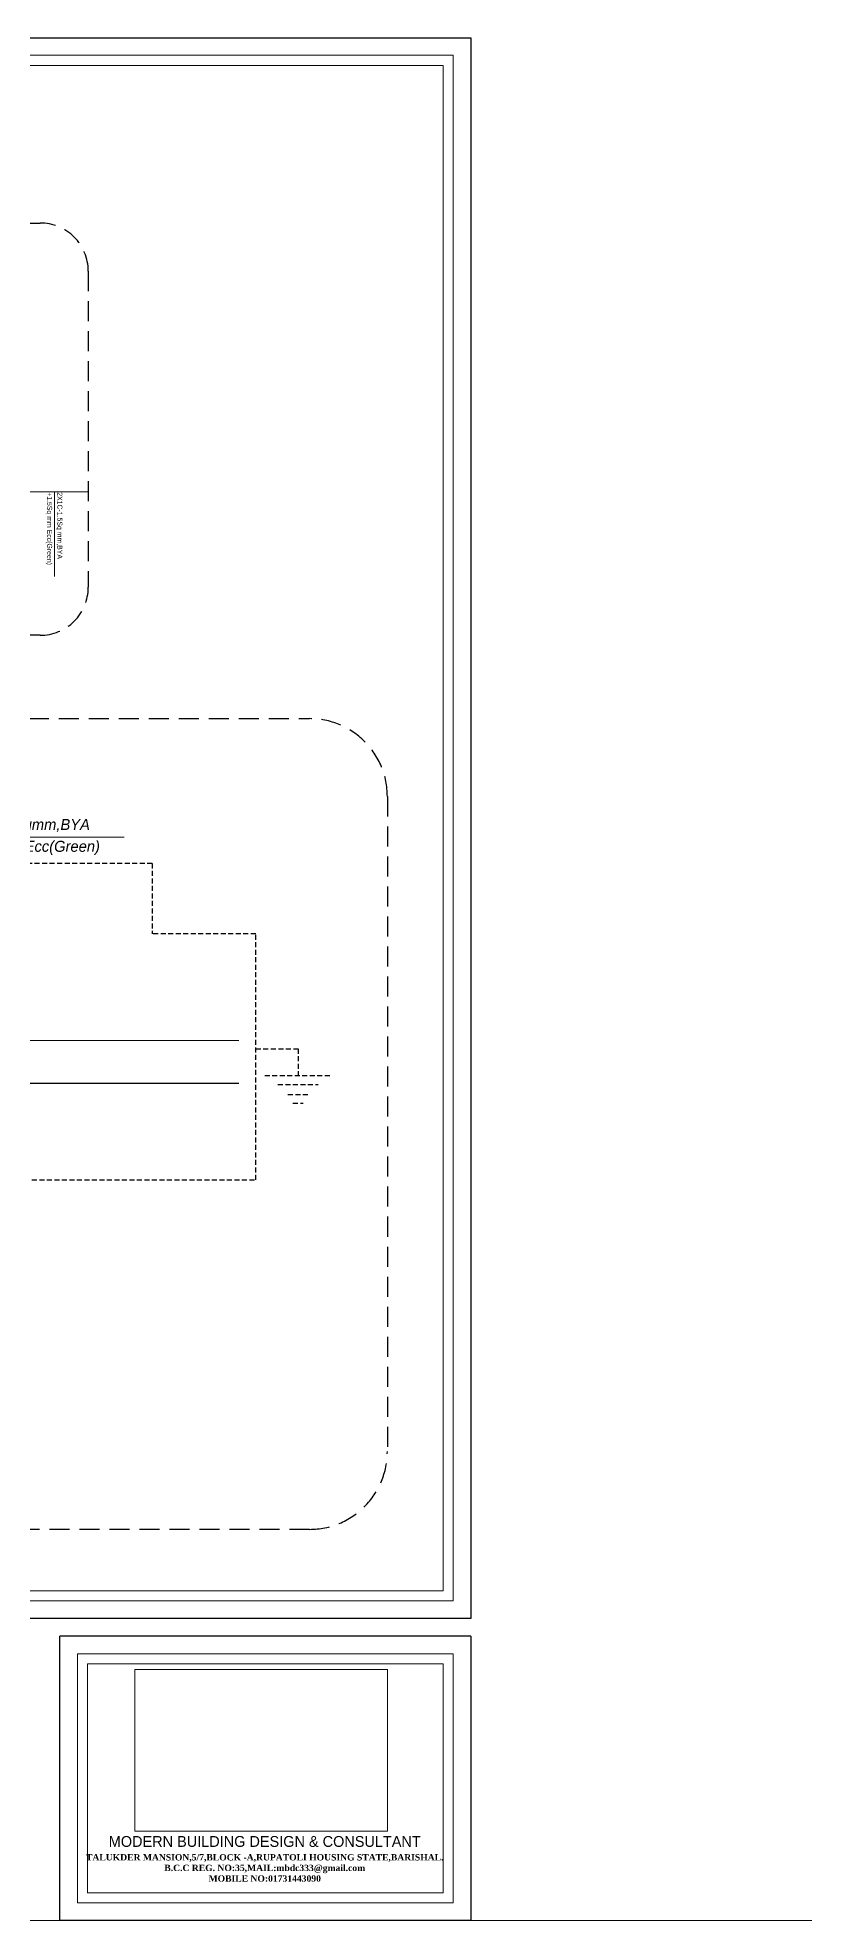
# Model space of a CAD drawing. Header units: inches. Extents: x 109699 to 44449955, y -10987 to 15824140.
# Drawn here: x 213788 to 214171, y -4569 to -3628 of the extents above; entities that cross this region are included whole.
import ezdxf

# ---------------------------------------------------------------- set-up
doc = ezdxf.new("R2010")
doc.units = ezdxf.units.IN
doc.header["$LTSCALE"] = 5
doc.header["$MEASUREMENT"] = 0
doc.linetypes.add('DASHED', pattern=[0.75, 0.5, -0.25])
doc.linetypes.add('DASHED2', pattern=[0.375, 0.25, -0.125])
doc.layers.get('0').update_dxf_attribs({"color": 123})
doc.layers.get('Defpoints').update_dxf_attribs({"lineweight": 5})
for name, color, linetype, lineweight in [('@NORMAL', 7, 'Continuous', 5), ('CKT-TEXT', 6, 'Continuous', 9), ('E-BOX', 20, 'Continuous', 30), ('E-BUSBER-B', 21, 'Continuous', 18), ('E-BUSBER-N', 131, 'Continuous', 18), ('E-CKT-CABLE', 116, 'Continuous', 18), ('E-CKT-TEXT', 135, 'Continuous', 18), ('E-QS-Socket-15A', 1, 'Continuous', 9), ('leter', 140, 'Continuous', 13), ('Text', 7, 'Continuous', 0), ('WALL-1', 8, 'Continuous', 9)]:
    doc.layers.add(name, color=color, linetype=linetype, lineweight=lineweight)
doc.styles.add('RomanS', font='romans.shx')
doc.styles.get("Standard").update_dxf_attribs({"font": 'times.ttf'})
picture_1 = doc.add_image_def('image1.png', size_in_pixel=(745, 477))

# ---------------------------------------------------------------- blocks, each defined once
blk = doc.blocks.new('zxczxczxcz')
at = {"layer": '@NORMAL'}
for points in [[(177327.5, -15450.1), (175295.2, -15450.1), (175295.2, -14276.8), (177327.5, -14276.8)], [(177319.9, -15442.5), (175302.8, -15442.5), (175302.8, -14284.5), (177319.9, -14284.5)]]:
    blk.add_lwpolyline(points, close=True, dxfattribs=at)
at = {"layer": 'Text', "lineweight": 30}
for p, q in [((177028.8, -15692.6), (177028.8, -15476.8)), ((177340.9, -15476.8), (177028.8, -15476.8)), ((177340.9, -15476.8), (177340.9, -15692.6)), ((177340.9, -15692.6), (177028.8, -15692.6))]:
    blk.add_line(p, q, dxfattribs=at)
at = {"layer": 'Text'}
for p, q in [((177340.9, -15692.6), (177340.9, -15476.8)), ((177340.9, -15692.6), (177340.9, -15476.8)), ((177042.2, -15490.2), (177327.5, -15490.2)), ((177042.2, -15679.2), (177042.2, -15490.2)), ((177327.5, -15490.2), (177327.5, -15679.2)), ((177049.8, -15497.8), (177319.9, -15497.8)), ((177049.8, -15671.6), (177049.8, -15497.8)), ((177319.9, -15497.8), (177319.9, -15671.6)), ((177319.9, -15671.6), (177049.8, -15671.6)), ((177327.5, -15679.2), (177042.2, -15679.2))]:
    blk.add_line(p, q, dxfattribs=at)
at = {"layer": 'WALL-1', "lineweight": 30}
blk.add_line((177340.9, -14263.5), (177340.9, -15463.5), dxfattribs=at)
blk.add_lwpolyline([(177340.9, -15463.5), (175281.8, -15463.5), (175281.8, -14263.5), (177340.9, -14263.5)], close=True, dxfattribs=at)
at = {"layer": 'leter', "insert": (177184.4, -15628.6), "char_height": 3.9766, "width": 400.68, "attachment_point": 2}
blk.add_mtext('{\\fFranklin Gothic Medium|b0|i0|c0|p34;\\H2.066x;\\C5;MODERN BUILDING DESIGN & CONSULTANT\\H1.2x; \\C256; \\P\\fTimes New Roman|b1|i0|c0|p18;\\H0.4899x;\\C7;TALUKDER MANSION,5/7,BLOCK -A,RUPATOLI HOUSING STATE,BARISHAL.\\PB.C.C REG. NO:35,MAIL:mbdc333@gmail.com\\PMOBILE NO:01731443090\\P\\fFranklin Gothic Medium|b0|i0|c0|p34;\\H0.8231x;\\C256;                             }', dxfattribs=at)
at = {"layer": '@NORMAL', "color": 0}
image = blk.add_image(picture_1, insert=(177085.8, -15624.9), size_in_units=(191.9, 122.8), rotation=0, dxfattribs=dict(at, brightness=35, contrast=59))
image.dxf.flags = 7

msp = doc.modelspace()

# ---------------------------------------------------------------- linework, layer by layer
at = {"linetype": 'DASHED2', "lineweight": 25, "ltscale": 8}
for points in [[(212793.74, -3720.59), (213789.37, -3720.59, -0.414214), (213813.37, -3744.59), (213813.37, -3902.61, -0.414214), (213789.37, -3926.61), (212793.74, -3926.61, -0.414214), (212769.74, -3902.61), (212769.74, -3744.59, -0.414214)], [(212808.62, -3968.27), (213923.99, -3968.27, -0.414214), (213962.87, -4007.15), (213962.87, -4334.54, -0.414214), (213923.99, -4373.42), (212808.62, -4373.42, -0.414214), (212769.74, -4334.54), (212769.74, -4007.15, -0.414214)]]:
    msp.add_lwpolyline(points, format="xyb", close=True, dxfattribs=at)
at = {"layer": 'Defpoints', "ltscale": 0.5}
msp.add_ray((184484.87, -4568.82), (1, 0), dxfattribs=at)
at = {"layer": 'E-BOX', "linetype": 'DASHED'}
for p, q in [((213845.33, -4040.61), (213652.1, -4040.61)), ((213845.33, -4040.61), (213845.33, -4075.77)), ((213897.13, -4075.77), (213845.33, -4075.77)), ((213897.13, -4198.78), (213897.13, -4075.77)), ((213897.13, -4133.26), (213918.24, -4133.26)), ((213918.24, -4133.26), (213918.24, -4146.68)), ((213901.6, -4146.68), (213934.87, -4146.68)), ((213908.15, -4151.17), (213928.33, -4151.17)), ((213913.19, -4156.12), (213923.28, -4156.12)), ((213915.67, -4160.39), (213920.71, -4160.39)), ((212806.44, -4198.78), (213897.13, -4198.78))]:
    msp.add_line(p, q, dxfattribs=at)
at = {"layer": 'E-BUSBER-B', "color": 1}
msp.add_line((212824.78, -4129.07), (213888.67, -4129.07), dxfattribs=at)
at = {"layer": 'E-BUSBER-N', "lineweight": 25}
msp.add_line((212824.78, -4150.43), (213888.67, -4150.43), dxfattribs=at)
at = {"layer": 'E-CKT-CABLE'}
msp.add_line((213748.79, -4027.44), (213831.35, -4027.44), dxfattribs=at)
at = {"layer": 'E-CKT-TEXT'}
for p, q in [((213176.73, -3854.85), (213813.37, -3854.85)), ((213796.46, -3854.85), (213796.46, -3897.17))]:
    msp.add_line(p, q, dxfattribs=at)
at = {"layer": 'E-QS-Socket-15A', "ltscale": 10}
msp.add_line((213845.33, -4040.61), (213845.33, -4040.61), dxfattribs=at)

# ---------------------------------------------------------------- block references
at = {"layer": 'WALL-1', "linetype": 'Continuous', "xscale": 0.6583637491200001, "yscale": 0.6583637491200001, "zscale": 0.6583637491200001}
msp.add_blockref('zxczxczxcz', (97249.8, 5762.61), dxfattribs=at)

# ---------------------------------------------------------------- texts
at = {"layer": 'CKT-TEXT', "char_height": 5.5, "width": 92.1714, "attachment_point": 1, "style": 'RomanS'}
for s, insert in [('{\\fCentury Gothic|b0|i1|c0|p34;2X1C-4Sqmm,BYA}', (213751.24, -4018.42)), ('{\\fCentury Gothic|b0|i1|c0|p34;+4Sq mm Ecc(Green)}', (213747.88, -4029.32))]:
    msp.add_mtext(s, dxfattribs=dict(at, insert=insert))
at = {"layer": 'E-CKT-TEXT', "color": 1, "char_height": 2.5, "width": 41.3635, "attachment_point": 1, "rotation": 270}
for s, insert in [('{\\fCentury Gothic|b0|i0|c0|p34;\\C256;+1.5Sq mm Ecc(Green) }', (213795.32, -3855.1)), ('{\\fCentury Gothic|b0|i0|c0|p34;\\C256;2X1C-1.5Sq mm,BYA}', (213800.43, -3855.1))]:
    msp.add_mtext(s, dxfattribs=dict(at, insert=insert))

doc.saveas('drawing.dxf')
